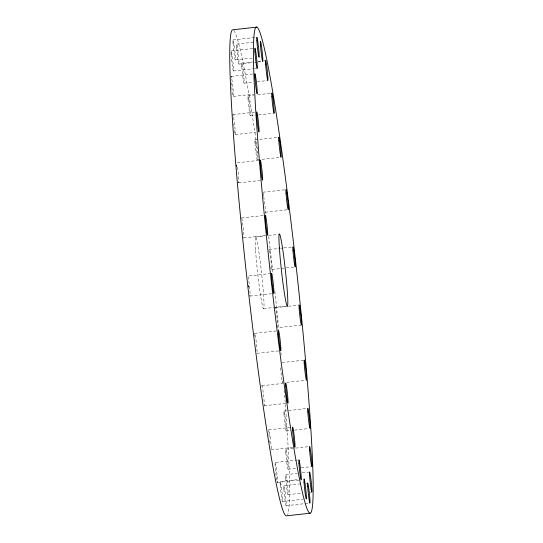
<?xml version="1.0" encoding="UTF-8"?>
<svg xmlns="http://www.w3.org/2000/svg" width="543" height="543" viewBox="0 0 543 543"><rect width="100%" height="100%" fill="white"/><g stroke="black" fill="none" stroke-linecap="round" stroke-linejoin="round"><path stroke-width="0.41" stroke-dasharray="2.71 2.04" d="M233.028 39.931L256.825 37.284M236.667 44.092L253.9 42.178M231.128 50.961L254.104 48.408M235.336 59.934L252.57 58.02M241.784 63.158L252.454 61.97M258.196 61.332L263.124 60.789M263.939 60.694L265.581 60.511M238.968 64.094L253.744 62.452M254.565 62.364L257.022 62.092M257.844 61.997L261.129 61.63M233.429 70.963L253.948 68.683M254.769 68.594L257.233 68.323M231.087 76.427L254.063 73.875M244.092 83.16L253.119 82.156M257.219 81.701L267.889 80.52M233.388 96.43L253.907 94.149M248.042 95.833L253.785 95.195M257.891 94.733L271.839 93.186M232.906 114.593L255.889 112.041M250.343 115.835L255.271 115.286M258.549 114.926L274.147 113.188M235.214 134.603L255.733 132.322M255.006 139.884L278.803 137.236M257.307 159.886L281.111 157.246M237.291 162.778L260.273 160.226M238.777 182.869L261.753 180.317M263.022 192.222L286.005 189.67M265.33 212.225L288.306 209.673M241.533 217.947L265.33 215.306M243.841 237.956L266.817 235.397M255.4 237.006L265.249 235.913M268.534 235.547L279.197 234.366M269.152 249.549L279.815 248.368M280.636 248.273L283.1 248.002M283.921 247.907L292.949 246.909M293.614 267.095L271.452 269.552A10.1 0.543 83.7 0 0 270.441 256.174A10.1 0.543 83.7 0 0 269.077 251.3M270.726 273.536L247.751 276.088A10.1 0.543 83.7 0 1 249.637 287.892A10.1 0.543 83.7 0 1 249.671 295.161M250.051 296.091L271.391 293.722M263.803 308.634L287.6 305.994M275.362 307.691L287.675 306.32M288.496 306.232L299.159 305.044M301.467 325.053L277.67 327.694A10.1 0.543 83.7 0 0 277.12 318.191A10.1 0.543 83.7 0 0 275.518 307.82M254.694 333.327L277.67 330.775M256.995 353.33L280.792 350.683M282.068 362.588L304.223 360.131M286.833 382.32L306.53 380.134M261.889 385.754L284.871 383.202M264.197 405.764L287.172 403.205M283.989 411.044L307.786 408.397M268.853 429.812L291.835 427.26M286.297 431.047L289.575 430.68M294.503 430.137L308.451 428.583M271.161 449.814L294.958 447.167M285.815 449.21L294.835 448.213M295.657 448.118L309.612 446.57M276.122 475.858A10.1 0.543 83.7 0 1 275.111 462.48L298.908 459.84M288.116 469.22L296.322 468.304M301.25 467.761L311.913 466.573M285.767 474.677L297.259 473.401M302.186 472.858L309.571 472.037M280.229 481.546L298.283 479.544M277.419 482.489L300.394 479.931M283.867 485.707L301.1 483.793M306.021 483.25L307.664 483.066M288.075 494.687L302.023 493.132M310.236 492.223L311.872 492.039M282.536 501.556L303.055 499.275M286.175 505.716L309.972 503.069M275.111 462.48A10.1 0.543 83.7 0 1 277.005 474.29A10.1 0.543 83.7 0 1 277.032 481.553M276.754 480.134A10.1 0.543 83.7 0 1 276.231 476.673M269.185 437.156A10.1 0.543 83.7 0 1 269.131 430.307A10.1 0.543 83.7 0 1 270.93 443.57A10.1 0.543 83.7 0 1 270.781 448.885M269.79 442.565A10.1 0.543 83.7 0 1 269.552 440.624M254.667 336.192A10.1 0.543 83.7 0 1 255.556 336.925A10.1 0.543 83.7 0 1 257.07 351.586M261.814 386.311A10.1 0.543 83.7 0 1 263.498 394.944A10.1 0.543 83.7 0 1 264.041 405.628M241.689 218.082A10.1 0.543 83.7 0 1 243.427 229.757A10.1 0.543 83.7 0 1 243.685 237.827M237.44 167.163A10.1 0.543 83.7 0 1 238.764 179.366A10.1 0.543 83.7 0 1 238.397 181.939M231.013 78.172A10.1 0.543 83.7 0 1 232.485 83.887A10.1 0.543 83.7 0 1 233.293 96.423A10.1 0.543 83.7 0 1 231.264 82.136M232.832 116.345A10.1 0.543 83.7 0 1 233.877 118.89A10.1 0.543 83.7 0 1 235.289 132.852A10.1 0.543 83.7 0 1 234.243 130.306M233.605 125.413A10.1 0.543 83.7 0 1 233.456 124.103M271.296 269.423A10.1 0.543 83.7 0 1 270.794 267.204M233.755 30.476A244.533 13.188 83.7 0 1 257.945 153.506M263.328 193.288A244.533 13.188 83.7 0 1 263.66 195.874M263.776 196.736A244.533 13.188 83.7 0 1 266.063 214.818M268.69 236.436A244.533 13.188 83.7 0 1 273.061 274.52M274.887 291.394A244.533 13.188 83.7 0 1 278.837 330.022M280.996 352.848A244.533 13.188 83.7 0 1 281.152 354.565M284.233 390.268A244.533 13.188 83.7 0 1 287.654 514.784M282.801 381.03A10.1 0.543 83.7 0 1 281.919 379.509A10.1 0.543 83.7 0 1 280.439 366.281M241.798 66.66A10.1 0.543 83.7 0 0 243.936 83.031A10.1 0.543 83.7 0 0 243.081 69.782A10.1 0.543 83.7 0 0 241.798 66.66M233.042 43.433A10.1 0.543 83.7 0 0 235.18 59.805A10.1 0.543 83.7 0 0 234.325 46.555A10.1 0.543 83.7 0 0 233.042 43.433M231.142 54.463A10.1 0.543 83.7 0 0 233.273 70.834A10.1 0.543 83.7 0 0 232.418 57.585A10.1 0.543 83.7 0 0 231.142 54.463M236.68 47.594A10.1 0.543 83.7 0 0 238.811 63.965A10.1 0.543 83.7 0 0 237.956 50.716A10.1 0.543 83.7 0 0 236.68 47.594M248.056 99.335A10.1 0.543 83.7 0 0 250.187 115.707A10.1 0.543 83.7 0 0 249.332 102.457A10.1 0.543 83.7 0 0 248.056 99.335M255.02 143.386A10.1 0.543 83.7 0 0 257.151 159.757A10.1 0.543 83.7 0 0 256.303 146.508A10.1 0.543 83.7 0 0 255.02 143.386M280.249 485.055A10.1 0.543 83.7 0 0 282.38 501.427A10.1 0.543 83.7 0 0 281.525 488.177A10.1 0.543 83.7 0 0 280.249 485.055M283.88 489.216A10.1 0.543 83.7 0 0 286.012 505.581A10.1 0.543 83.7 0 0 285.163 492.338A10.1 0.543 83.7 0 0 283.88 489.216M255.583 250.486A36.286 1.955 83.7 0 0 263.274 308.512A36.286 1.955 83.7 0 0 259.948 259.466A36.286 1.955 83.7 0 0 255.583 250.486M285.788 478.186A10.1 0.543 83.7 0 0 287.919 494.558A10.1 0.543 83.7 0 0 287.064 481.308A10.1 0.543 83.7 0 0 285.788 478.186M285.828 452.719A10.1 0.543 83.7 0 0 287.96 469.084A10.1 0.543 83.7 0 0 287.104 455.842A10.1 0.543 83.7 0 0 285.828 452.719M284.003 414.547A10.1 0.543 83.7 0 0 286.134 430.918A10.1 0.543 83.7 0 0 285.285 417.669A10.1 0.543 83.7 0 0 284.003 414.547"/><path stroke-width="0.81" d="M256.615 27.15L232.811 29.797A244.533 13.188 83.7 0 0 246.047 270.285A244.533 13.188 83.7 0 0 286.385 515.85L310.189 513.203A244.533 13.188 83.7 0 0 281.742 150.859A244.533 13.188 83.7 0 0 258.271 146.467A244.533 13.188 83.7 0 0 310.189 513.203M248.443 286.908A10.1 0.543 83.7 0 1 248.3 285.598M236.49 166.375A10.1 0.543 83.7 0 1 236.422 165.14M278.817 140.746A10.1 0.543 83.7 0 0 280.955 157.11A10.1 0.543 83.7 0 0 280.1 143.868A10.1 0.543 83.7 0 0 278.817 140.746M271.853 96.695A10.1 0.543 83.7 0 0 273.984 113.059A10.1 0.543 83.7 0 0 273.136 99.81A10.1 0.543 83.7 0 0 271.853 96.695M286.018 193.179A10.1 0.543 83.7 0 0 288.15 209.544A10.1 0.543 83.7 0 0 287.295 196.294A10.1 0.543 83.7 0 0 286.018 193.179M265.602 64.02A10.1 0.543 83.7 0 0 267.733 80.384A10.1 0.543 83.7 0 0 266.878 67.142A10.1 0.543 83.7 0 0 265.602 64.02M304.236 363.634A10.1 0.543 83.7 0 0 306.367 380.005A10.1 0.543 83.7 0 0 305.519 366.756A10.1 0.543 83.7 0 0 304.236 363.634M309.625 450.072A10.1 0.543 83.7 0 0 311.757 466.444A10.1 0.543 83.7 0 0 310.901 453.195A10.1 0.543 83.7 0 0 309.625 450.072M307.8 411.906A10.1 0.543 83.7 0 0 309.938 428.271A10.1 0.543 83.7 0 0 309.082 415.028A10.1 0.543 83.7 0 0 307.8 411.906M299.179 308.553A10.1 0.543 83.7 0 0 301.311 324.918A10.1 0.543 83.7 0 0 300.455 311.675A10.1 0.543 83.7 0 0 299.179 308.553M292.962 250.411A10.1 0.543 83.7 0 0 295.093 266.783A10.1 0.543 83.7 0 0 294.238 253.533A10.1 0.543 83.7 0 0 292.962 250.411M256.846 40.793A10.1 0.543 83.7 0 0 258.977 57.158A10.1 0.543 83.7 0 0 258.122 43.915A10.1 0.543 83.7 0 0 256.846 40.793M260.477 44.954A10.1 0.543 83.7 0 0 262.608 61.318A10.1 0.543 83.7 0 0 261.76 48.076A10.1 0.543 83.7 0 0 260.477 44.954M279.38 247.846A36.286 1.955 83.7 0 0 287.071 305.865A36.286 1.955 83.7 0 0 283.751 256.825A36.286 1.955 83.7 0 0 279.38 247.846M256.724 115.455A10.1 0.543 83.7 0 0 258.855 131.827A10.1 0.543 83.7 0 0 258 118.578A10.1 0.543 83.7 0 0 256.724 115.455M254.898 77.289A10.1 0.543 83.7 0 0 257.029 93.654A10.1 0.543 83.7 0 0 256.181 80.412A10.1 0.543 83.7 0 0 254.898 77.289M254.939 51.823A10.1 0.543 83.7 0 0 257.07 68.187A10.1 0.543 83.7 0 0 256.221 54.945A10.1 0.543 83.7 0 0 254.939 51.823M260.287 163.728A10.1 0.543 83.7 0 0 262.418 180.1A10.1 0.543 83.7 0 0 261.563 166.85A10.1 0.543 83.7 0 0 260.287 163.728M271.561 276.95A10.1 0.543 83.7 0 0 273.692 293.322A10.1 0.543 83.7 0 0 272.844 280.073A10.1 0.543 83.7 0 0 271.561 276.95M265.351 218.809A10.1 0.543 83.7 0 0 267.482 235.18A10.1 0.543 83.7 0 0 266.627 221.931A10.1 0.543 83.7 0 0 265.351 218.809M278.505 334.189A10.1 0.543 83.7 0 0 280.636 350.554A10.1 0.543 83.7 0 0 279.788 337.305A10.1 0.543 83.7 0 0 278.505 334.189M285.706 386.616A10.1 0.543 83.7 0 0 287.838 402.987A10.1 0.543 83.7 0 0 286.982 389.738A10.1 0.543 83.7 0 0 285.706 386.616M292.67 430.674A10.1 0.543 83.7 0 0 294.801 447.038A10.1 0.543 83.7 0 0 293.946 433.789A10.1 0.543 83.7 0 0 292.67 430.674M298.928 463.342A10.1 0.543 83.7 0 0 301.06 479.713A10.1 0.543 83.7 0 0 300.204 466.464A10.1 0.543 83.7 0 0 298.928 463.342M304.046 482.408A10.1 0.543 83.7 0 0 306.177 498.779A10.1 0.543 83.7 0 0 305.322 485.53A10.1 0.543 83.7 0 0 304.046 482.408M307.684 486.569A10.1 0.543 83.7 0 0 309.815 502.94A10.1 0.543 83.7 0 0 308.96 489.691A10.1 0.543 83.7 0 0 307.684 486.569M309.585 475.539A10.1 0.543 83.7 0 0 311.716 491.91A10.1 0.543 83.7 0 0 310.861 478.661A10.1 0.543 83.7 0 0 309.585 475.539"/></g></svg>
